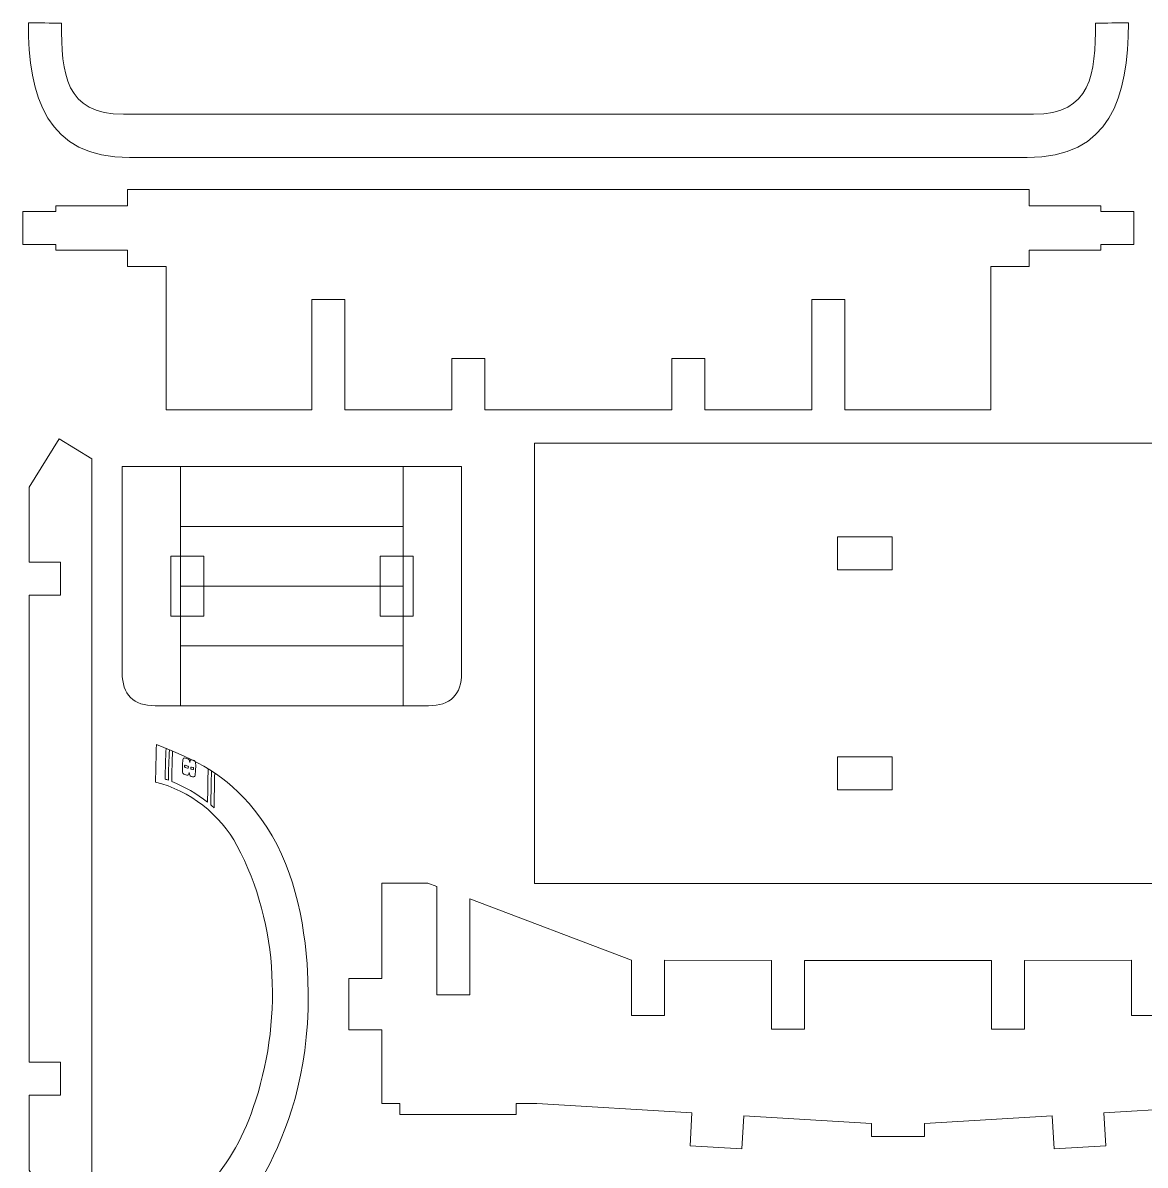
# Model space of a CAD drawing. Header units: centimetres. Extents: x -58.4 to 23.9, y -22.4 to 6.6.
# Drawn here: x -27.44 to -17.25, y -4.15 to 6.21 of the extents above; entities that cross this region are included whole.
import ezdxf

# ---------------------------------------------------------------- set-up
doc = ezdxf.new("R2010")
doc.units = ezdxf.units.CM
doc.header["$MEASUREMENT"] = 0
doc.layers.add('Camada 1', color=7, linetype='Continuous')

msp = doc.modelspace()

# ---------------------------------------------------------------- linework, layer by layer
at = {"layer": 'Camada 1', "lineweight": 9}
for points, knots in [([(-26.46691, 4.99093), (-27.21738, 4.99093), (-27.38564, 5.53919), (-27.38564, 6.21386), (-27.38564, 6.21386), (-27.28565, 6.21299), (-27.18566, 6.21212), (-27.08567, 6.21124), (-27.08567, 6.21124), (-27.08567, 5.75216), (-27.0513, 5.38447), (-26.52328, 5.38447), (-26.52328, 5.38447), (-26.52328, 5.38447), (-18.26416, 5.38447), (-18.26416, 5.38447), (-18.26416, 5.38447), (-17.73614, 5.38447), (-17.70177, 5.75216), (-17.70177, 6.21124), (-17.70177, 6.21124), (-17.60178, 6.21212), (-17.50179, 6.21299), (-17.4018, 6.21386), (-17.4018, 6.21386), (-17.4018, 5.53919), (-17.57006, 4.99093), (-18.32053, 4.99093), (-18.32053, 4.99093), (-18.32053, 4.99093), (-26.46691, 4.99093), (-26.46691, 4.99093)], [0, 0, 0, 0, 0.11111111, 0.11111111, 0.11111111, 0.11111111, 0.22222222, 0.22222222, 0.22222222, 0.22222222, 0.33333333, 0.33333333, 0.33333333, 0.33333333, 0.44444444, 0.44444444, 0.44444444, 0.44444444, 0.55555556, 0.55555556, 0.55555556, 0.55555556, 0.66666667, 0.66666667, 0.66666667, 0.66666667, 0.77777778, 0.77777778, 0.77777778, 0.77777778, 1, 1, 1, 1]), ([(-18.3017, 4.55232), (-18.3017, 4.55232), (-18.3017, 4.70229), (-18.3017, 4.70229), (-18.3017, 4.70229), (-18.3017, 4.70229), (-26.48573, 4.70229), (-26.48573, 4.70229), (-26.48573, 4.70229), (-26.48573, 4.70229), (-26.48573, 4.55232), (-26.48573, 4.55232), (-26.48573, 4.55232), (-26.48573, 4.55232), (-27.13566, 4.55232), (-27.13566, 4.55232), (-27.13566, 4.55232), (-27.13566, 4.55232), (-27.13566, 4.50232), (-27.13566, 4.50232), (-27.13566, 4.50232), (-27.13566, 4.50232), (-27.43563, 4.50232), (-27.43563, 4.50232), (-27.43563, 4.50232), (-27.43563, 4.50232), (-27.43563, 4.20235), (-27.43563, 4.20235), (-27.43563, 4.20235), (-27.43563, 4.20235), (-27.13566, 4.20235), (-27.13566, 4.20235), (-27.13566, 4.20235), (-27.13566, 4.20235), (-27.13566, 4.15236), (-27.13566, 4.15236), (-27.13566, 4.15236), (-27.13566, 4.15236), (-26.48573, 4.15236), (-26.48573, 4.15236), (-26.48573, 4.15236), (-26.48573, 4.15236), (-26.48573, 4.00237), (-26.48573, 4.00237), (-26.48573, 4.00237), (-26.48573, 4.00237), (-26.13577, 4.00237), (-26.13577, 4.00237), (-26.13577, 4.00237), (-26.13577, 4.00237), (-26.13577, 2.7025), (-26.13577, 2.7025), (-26.13577, 2.7025), (-26.13577, 2.7025), (-24.81252, 2.7025), (-24.81252, 2.7025), (-24.81252, 2.7025), (-24.81252, 2.7025), (-24.81252, 3.7024), (-24.81252, 3.7024), (-24.81252, 3.7024), (-24.81252, 3.7024), (-24.51255, 3.7024), (-24.51255, 3.7024), (-24.51255, 3.7024), (-24.51255, 3.7024), (-24.51255, 2.7025), (-24.51255, 2.7025), (-24.51255, 2.7025), (-24.51255, 2.7025), (-23.54234, 2.7025), (-23.54234, 2.7025), (-23.54234, 2.7025), (-23.54234, 2.7025), (-23.54234, 3.16744), (-23.54234, 3.16744), (-23.54234, 3.16744), (-23.54234, 3.16744), (-23.24238, 3.16744), (-23.24238, 3.16744), (-23.24238, 3.16744), (-23.24238, 3.16744), (-23.24238, 2.7025), (-23.24238, 2.7025), (-23.24238, 2.7025), (-23.24238, 2.7025), (-21.54505, 2.7025), (-21.54505, 2.7025), (-21.54505, 2.7025), (-21.54505, 2.7025), (-21.54505, 3.16744), (-21.54505, 3.16744), (-21.54505, 3.16744), (-21.54505, 3.16744), (-21.24508, 3.16744), (-21.24508, 3.16744), (-21.24508, 3.16744), (-21.24508, 3.16744), (-21.24508, 2.7025), (-21.24508, 2.7025), (-21.24508, 2.7025), (-21.24508, 2.7025), (-20.27487, 2.7025), (-20.27487, 2.7025), (-20.27487, 2.7025), (-20.27487, 2.7025), (-20.27487, 3.7024), (-20.27487, 3.7024), (-20.27487, 3.7024), (-20.27487, 3.7024), (-19.9749, 3.7024), (-19.9749, 3.7024), (-19.9749, 3.7024), (-19.9749, 3.7024), (-19.9749, 2.7025), (-19.9749, 2.7025), (-19.9749, 2.7025), (-19.9749, 2.7025), (-18.65166, 2.7025), (-18.65166, 2.7025), (-18.65166, 2.7025), (-18.65166, 2.7025), (-18.65166, 4.00237), (-18.65166, 4.00237), (-18.65166, 4.00237), (-18.65166, 4.00237), (-18.3017, 4.00237), (-18.3017, 4.00237), (-18.3017, 4.00237), (-18.3017, 4.00237), (-18.3017, 4.15236), (-18.3017, 4.15236), (-18.3017, 4.15236), (-18.3017, 4.15236), (-17.65177, 4.15236), (-17.65177, 4.15236), (-17.65177, 4.15236), (-17.65177, 4.15236), (-17.65177, 4.20235), (-17.65177, 4.20235), (-17.65177, 4.20235), (-17.65177, 4.20235), (-17.35181, 4.20235), (-17.35181, 4.20235), (-17.35181, 4.20235), (-17.35181, 4.20235), (-17.35181, 4.50232), (-17.35181, 4.50232), (-17.35181, 4.50232), (-17.35181, 4.50232), (-17.65177, 4.50232), (-17.65177, 4.50232), (-17.65177, 4.50232), (-17.65177, 4.50232), (-17.65177, 4.55232), (-17.65177, 4.55232), (-17.65177, 4.55232), (-17.65177, 4.55232), (-18.3017, 4.55232), (-18.3017, 4.55232)], [0, 0, 0, 0, 0.02439024, 0.02439024, 0.02439024, 0.02439024, 0.04878049, 0.04878049, 0.04878049, 0.04878049, 0.07317073, 0.07317073, 0.07317073, 0.07317073, 0.09756098, 0.09756098, 0.09756098, 0.09756098, 0.12195122, 0.12195122, 0.12195122, 0.12195122, 0.14634146, 0.14634146, 0.14634146, 0.14634146, 0.17073171, 0.17073171, 0.17073171, 0.17073171, 0.19512195, 0.19512195, 0.19512195, 0.19512195, 0.2195122, 0.2195122, 0.2195122, 0.2195122, 0.24390244, 0.24390244, 0.24390244, 0.24390244, 0.26829268, 0.26829268, 0.26829268, 0.26829268, 0.29268293, 0.29268293, 0.29268293, 0.29268293, 0.31707317, 0.31707317, 0.31707317, 0.31707317, 0.34146341, 0.34146341, 0.34146341, 0.34146341, 0.36585366, 0.36585366, 0.36585366, 0.36585366, 0.3902439, 0.3902439, 0.3902439, 0.3902439, 0.41463415, 0.41463415, 0.41463415, 0.41463415, 0.43902439, 0.43902439, 0.43902439, 0.43902439, 0.46341463, 0.46341463, 0.46341463, 0.46341463, 0.48780488, 0.48780488, 0.48780488, 0.48780488, 0.51219512, 0.51219512, 0.51219512, 0.51219512, 0.53658537, 0.53658537, 0.53658537, 0.53658537, 0.56097561, 0.56097561, 0.56097561, 0.56097561, 0.58536585, 0.58536585, 0.58536585, 0.58536585, 0.6097561, 0.6097561, 0.6097561, 0.6097561, 0.63414634, 0.63414634, 0.63414634, 0.63414634, 0.65853659, 0.65853659, 0.65853659, 0.65853659, 0.68292683, 0.68292683, 0.68292683, 0.68292683, 0.70731707, 0.70731707, 0.70731707, 0.70731707, 0.73170732, 0.73170732, 0.73170732, 0.73170732, 0.75609756, 0.75609756, 0.75609756, 0.75609756, 0.7804878, 0.7804878, 0.7804878, 0.7804878, 0.80487805, 0.80487805, 0.80487805, 0.80487805, 0.82926829, 0.82926829, 0.82926829, 0.82926829, 0.85365854, 0.85365854, 0.85365854, 0.85365854, 0.87804878, 0.87804878, 0.87804878, 0.87804878, 0.90243902, 0.90243902, 0.90243902, 0.90243902, 0.92682927, 0.92682927, 0.92682927, 0.92682927, 0.95121951, 0.95121951, 0.95121951, 0.95121951, 1, 1, 1, 1]), ([(-27.09372, 1.02122), (-27.09372, 1.02122), (-27.37682, 1.02122), (-27.37682, 1.02122), (-27.37682, 1.02122), (-27.37682, 1.02122), (-27.37682, -3.21644), (-27.37682, -3.21644), (-27.37682, -3.21644), (-27.37682, -3.21644), (-27.09372, -3.21644), (-27.09372, -3.21644), (-27.09372, -3.21644), (-27.09372, -3.21644), (-27.09372, -3.5164), (-27.09372, -3.5164), (-27.09372, -3.5164), (-27.09372, -3.5164), (-27.37682, -3.5164), (-27.37682, -3.5164), (-27.37682, -3.5164), (-27.37682, -3.5164), (-27.37682, -4.19678), (-27.37682, -4.19678), (-27.37682, -4.19678), (-27.37682, -4.19678), (-27.10546, -4.63517), (-27.10546, -4.63517), (-27.10546, -4.63517), (-27.10546, -4.63517), (-26.81062, -4.45265), (-26.81062, -4.45265), (-26.81062, -4.45265), (-26.81062, -4.45265), (-26.81062, 2.25743), (-26.81062, 2.25743), (-26.81062, 2.25743), (-26.81062, 2.25743), (-27.10546, 2.43995), (-27.10546, 2.43995), (-27.10546, 2.43995), (-27.10546, 2.43995), (-27.37682, 2.00156), (-27.37682, 2.00156), (-27.37682, 2.00156), (-27.37682, 2.00156), (-27.37682, 1.32118), (-27.37682, 1.32118), (-27.37682, 1.32118), (-27.37682, 1.32118), (-27.09372, 1.32118), (-27.09372, 1.32118), (-27.09372, 1.32118), (-27.09372, 1.32118), (-27.09372, 1.02122), (-27.09372, 1.02122)], [0, 0, 0, 0, 0.06666667, 0.06666667, 0.06666667, 0.06666667, 0.13333333, 0.13333333, 0.13333333, 0.13333333, 0.2, 0.2, 0.2, 0.2, 0.26666667, 0.26666667, 0.26666667, 0.26666667, 0.33333333, 0.33333333, 0.33333333, 0.33333333, 0.4, 0.4, 0.4, 0.4, 0.46666667, 0.46666667, 0.46666667, 0.46666667, 0.53333333, 0.53333333, 0.53333333, 0.53333333, 0.6, 0.6, 0.6, 0.6, 0.66666667, 0.66666667, 0.66666667, 0.66666667, 0.73333333, 0.73333333, 0.73333333, 0.73333333, 0.8, 0.8, 0.8, 0.8, 0.86666667, 0.86666667, 0.86666667, 0.86666667, 1, 1, 1, 1]), ([(-22.79339, -1.59615), (-22.79339, -1.59615), (-22.79339, 2.40094), (-22.79339, 2.40094), (-22.79339, 2.40094), (-22.79339, 2.40094), (-16.79404, 2.40094), (-16.79404, 2.40094), (-16.79404, 2.40094), (-16.79404, 2.40094), (-16.79404, -1.59615), (-16.79404, -1.59615), (-16.79404, -1.59615), (-16.79404, -1.59615), (-22.79339, -1.59615), (-22.79339, -1.59615)], [0, 0, 0, 0, 0.2, 0.2, 0.2, 0.2, 0.4, 0.4, 0.4, 0.4, 0.6, 0.6, 0.6, 0.6, 1, 1, 1, 1]), ([(-23.75328, 0.01713), (-23.75328, 0.01713), (-26.2341, 0.01713), (-26.2341, 0.01713), (-26.2341, 0.01713), (-26.43191, 0.01713), (-26.53407, 0.11929), (-26.53407, 0.3171), (-26.53407, 0.3171), (-26.53407, 0.3171), (-26.53407, 2.18765), (-26.53407, 2.18765), (-26.53407, 2.18765), (-26.53407, 2.18765), (-23.45393, 2.18765), (-23.45393, 2.18765), (-23.45393, 2.18765), (-23.45393, 2.18765), (-23.45338, 0.3171), (-23.45338, 0.3171), (-23.45338, 0.3171), (-23.45333, 0.11931), (-23.5555, 0.01713), (-23.75328, 0.01713)], [0, 0, 0, 0, 0.14285714, 0.14285714, 0.14285714, 0.14285714, 0.28571429, 0.28571429, 0.28571429, 0.28571429, 0.42857143, 0.42857143, 0.42857143, 0.42857143, 0.57142857, 0.57142857, 0.57142857, 0.57142857, 0.71428571, 0.71428571, 0.71428571, 0.71428571, 1, 1, 1, 1]), ([(-20.04158, 1.55103), (-20.04158, 1.55103), (-19.54586, 1.55103), (-19.54586, 1.55103), (-19.54586, 1.55103), (-19.54586, 1.55103), (-19.54586, 1.25106), (-19.54586, 1.25106), (-19.54586, 1.25106), (-19.54586, 1.25106), (-20.04158, 1.25106), (-20.04158, 1.25106), (-20.04158, 1.25106), (-20.04158, 1.25106), (-20.04158, 1.55103), (-20.04158, 1.55103)], [0, 0, 0, 0, 0.2, 0.2, 0.2, 0.2, 0.4, 0.4, 0.4, 0.4, 0.6, 0.6, 0.6, 0.6, 1, 1, 1, 1]), ([(-25.79386, 0.83108), (-25.79386, 0.83108), (-26.09383, 0.83108), (-26.09383, 0.83108), (-26.09383, 0.83108), (-26.09383, 0.83108), (-26.09383, 1.37371), (-26.09383, 1.37371), (-26.09383, 1.37371), (-26.09383, 1.37371), (-25.79386, 1.37371), (-25.79386, 1.37371), (-25.79386, 1.37371), (-25.79386, 1.37371), (-25.79386, 0.83108), (-25.79386, 0.83108)], [0, 0, 0, 0, 0.2, 0.2, 0.2, 0.2, 0.4, 0.4, 0.4, 0.4, 0.6, 0.6, 0.6, 0.6, 1, 1, 1, 1]), ([(-24.19403, 1.37371), (-24.19403, 1.37371), (-23.89407, 1.37371), (-23.89407, 1.37371), (-23.89407, 1.37371), (-23.89407, 1.37371), (-23.89407, 0.83108), (-23.89407, 0.83108), (-23.89407, 0.83108), (-23.89407, 0.83108), (-24.19403, 0.83108), (-24.19403, 0.83108), (-24.19403, 0.83108), (-24.19403, 0.83108), (-24.19403, 1.37371), (-24.19403, 1.37371)], [0, 0, 0, 0, 0.2, 0.2, 0.2, 0.2, 0.4, 0.4, 0.4, 0.4, 0.6, 0.6, 0.6, 0.6, 1, 1, 1, 1]), ([(-26.89215, -19.06278), (-26.7993, -19.9118), (-26.683, -20.73965), (-26.53384, -21.58065), (-26.53384, -21.58065), (-26.39456, -21.78602), (-26.26624, -21.96015), (-26.07565, -22.1212), (-26.07565, -22.1212), (-26.07543, -22.12129), (-25.92697, -22.11865), (-25.89238, -22.1319), (-25.89238, -22.1319), (-25.68341, -22.21201), (-25.6189, -22.23642), (-25.39144, -22.27201), (-25.39144, -22.27201), (-25.42098, -21.25596), (-25.45053, -20.23991), (-25.48007, -19.22386), (-25.48007, -19.22386), (-25.4696, -19.1501), (-24.89554, -18.72709), (-24.80514, -17.53262), (-24.80514, -17.53262), (-24.6946, -16.07215), (-25.52186, -15.34835), (-25.56693, -15.21354), (-25.56693, -15.21354), (-25.56672, -14.78351), (-25.56652, -14.35348), (-25.56632, -13.92344), (-25.56632, -13.92344), (-25.56631, -13.91325), (-25.56631, -13.90306), (-25.5663, -13.89287), (-25.5663, -13.89287), (-25.5654, -11.37102), (-25.5645, -8.84916), (-25.56359, -6.32731), (-25.56359, -6.32731), (-25.56338, -6.31732), (-25.56317, -6.30732), (-25.56295, -6.29733), (-25.56295, -6.29733), (-25.56258, -5.76148), (-25.56221, -5.22561), (-25.56184, -4.68975), (-25.56184, -4.68975), (-25.54613, -4.64328), (-24.74009, -3.86234), (-24.85675, -2.32344), (-24.85675, -2.32344), (-24.89466, -1.82336), (-25.01259, -1.32846), (-25.33316, -0.92975), (-25.33316, -0.92975), (-25.59773, -0.6007), (-25.85415, -0.48106), (-26.22403, -0.3332), (-26.22403, -0.3332), (-26.22667, -0.44754), (-26.22931, -0.56189), (-26.23194, -0.67623), (-26.23194, -0.67623), (-25.9212, -0.74861), (-25.64271, -0.97156), (-25.49215, -1.25121), (-25.49215, -1.25121), (-25.10531, -1.96973), (-25.0816, -2.86721), (-25.3442, -3.62902), (-25.3442, -3.62902), (-25.55064, -4.22791), (-25.92576, -4.62377), (-26.54764, -4.78646), (-26.54764, -4.78646), (-26.6347, -4.80923), (-26.72372, -4.82417), (-26.81252, -4.8388), (-26.81252, -4.8388), (-26.93444, -4.8589), (-27.18397, -4.85408), (-27.30011, -4.89604), (-27.30011, -4.89604), (-27.32215, -4.90401), (-27.37897, -4.93228), (-27.38637, -4.94992), (-27.38637, -4.94992), (-27.40363, -8.26286), (-27.41218, -11.57431), (-27.36742, -14.8871), (-27.36742, -14.8871), (-27.34961, -15.05215), (-27.18985, -15.03161), (-27.08678, -15.03988), (-27.08678, -15.03988), (-26.44558, -15.09133), (-25.85445, -15.26302), (-25.48541, -15.84713), (-25.48541, -15.84713), (-25.25181, -16.21685), (-25.16055, -16.70613), (-25.13577, -17.13706), (-25.13577, -17.13706), (-25.10113, -17.73943), (-25.21829, -18.30617), (-25.58338, -18.79621), (-25.58338, -18.79621), (-25.85954, -19.16688), (-26.28171, -19.21537), (-26.70602, -19.11543), (-26.70602, -19.11543), (-26.76877, -19.10066), (-26.83011, -19.08032), (-26.89215, -19.06278)], [0, 0, 0, 0, 0.03333333, 0.03333333, 0.03333333, 0.03333333, 0.06666667, 0.06666667, 0.06666667, 0.06666667, 0.1, 0.1, 0.1, 0.1, 0.13333333, 0.13333333, 0.13333333, 0.13333333, 0.16666667, 0.16666667, 0.16666667, 0.16666667, 0.2, 0.2, 0.2, 0.2, 0.23333333, 0.23333333, 0.23333333, 0.23333333, 0.26666667, 0.26666667, 0.26666667, 0.26666667, 0.3, 0.3, 0.3, 0.3, 0.33333333, 0.33333333, 0.33333333, 0.33333333, 0.36666667, 0.36666667, 0.36666667, 0.36666667, 0.4, 0.4, 0.4, 0.4, 0.43333333, 0.43333333, 0.43333333, 0.43333333, 0.46666667, 0.46666667, 0.46666667, 0.46666667, 0.5, 0.5, 0.5, 0.5, 0.53333333, 0.53333333, 0.53333333, 0.53333333, 0.56666667, 0.56666667, 0.56666667, 0.56666667, 0.6, 0.6, 0.6, 0.6, 0.63333333, 0.63333333, 0.63333333, 0.63333333, 0.66666667, 0.66666667, 0.66666667, 0.66666667, 0.7, 0.7, 0.7, 0.7, 0.73333333, 0.73333333, 0.73333333, 0.73333333, 0.76666667, 0.76666667, 0.76666667, 0.76666667, 0.8, 0.8, 0.8, 0.8, 0.83333333, 0.83333333, 0.83333333, 0.83333333, 0.86666667, 0.86666667, 0.86666667, 0.86666667, 0.9, 0.9, 0.9, 0.9, 0.93333333, 0.93333333, 0.93333333, 0.93333333, 1, 1, 1, 1]), ([(-20.04158, -0.74625), (-20.04158, -0.74625), (-19.54586, -0.74625), (-19.54586, -0.74625), (-19.54586, -0.74625), (-19.54586, -0.74625), (-19.54586, -0.44627), (-19.54586, -0.44627), (-19.54586, -0.44627), (-19.54586, -0.44627), (-20.04158, -0.44627), (-20.04158, -0.44627), (-20.04158, -0.44627), (-20.04158, -0.44627), (-20.04158, -0.74625), (-20.04158, -0.74625)], [0, 0, 0, 0, 0.2, 0.2, 0.2, 0.2, 0.4, 0.4, 0.4, 0.4, 0.6, 0.6, 0.6, 0.6, 1, 1, 1, 1]), ([(-17.37446, -2.29243), (-17.37446, -2.29243), (-18.34508, -2.29297), (-18.34508, -2.29297), (-18.34508, -2.29297), (-18.34508, -2.29297), (-18.34508, -2.91796), (-18.34508, -2.91796), (-18.34508, -2.91796), (-18.34508, -2.91796), (-18.64505, -2.91796), (-18.64505, -2.91796), (-18.64505, -2.91796), (-18.64505, -2.91796), (-18.64505, -2.29314), (-18.64505, -2.29314), (-18.64505, -2.29314), (-18.64505, -2.29314), (-20.34238, -2.29314), (-20.34238, -2.29314), (-20.34238, -2.29314), (-20.34238, -2.29314), (-20.34238, -2.91796), (-20.34238, -2.91796), (-20.34238, -2.91796), (-20.34238, -2.91796), (-20.64234, -2.91796), (-20.64234, -2.91796), (-20.64234, -2.91796), (-20.64234, -2.91796), (-20.64234, -2.29297), (-20.64234, -2.29297), (-20.64234, -2.29297), (-20.64234, -2.29297), (-21.61295, -2.29243), (-21.61295, -2.29243), (-21.61295, -2.29243), (-21.61295, -2.29243), (-21.61318, -2.7924), (-21.61318, -2.7924), (-21.61318, -2.7924), (-21.61318, -2.7924), (-21.91314, -2.79225), (-21.91314, -2.79225), (-21.91314, -2.79225), (-21.91314, -2.79225), (-21.9129, -2.29243), (-21.9129, -2.29243), (-21.9129, -2.29243), (-21.9129, -2.29243), (-23.37858, -1.73588), (-23.37858, -1.73588), (-23.37858, -1.73588), (-23.37858, -1.73588), (-23.37857, -2.60597), (-23.37857, -2.60597), (-23.37857, -2.60597), (-23.37857, -2.60597), (-23.67853, -2.60597), (-23.67853, -2.60597), (-23.67853, -2.60597), (-23.67853, -2.60597), (-23.67854, -1.62196), (-23.67854, -1.62196), (-23.67854, -1.62196), (-23.67854, -1.62196), (-23.7593, -1.59129), (-23.7593, -1.59129), (-23.7593, -1.59129), (-23.7593, -1.59129), (-24.17751, -1.59106), (-24.17751, -1.59106), (-24.17751, -1.59106), (-24.17751, -1.59106), (-24.17751, -2.45764), (-24.17751, -2.45764), (-24.17751, -2.45764), (-24.17751, -2.45764), (-24.47747, -2.45764), (-24.47747, -2.45764), (-24.47747, -2.45764), (-24.47747, -2.45764), (-24.47747, -2.92427), (-24.47747, -2.92427), (-24.47747, -2.92427), (-24.47747, -2.92427), (-24.1775, -2.92427), (-24.1775, -2.92427), (-24.1775, -2.92427), (-24.1775, -2.92427), (-24.1775, -3.59088), (-24.1775, -3.59088), (-24.1775, -3.59088), (-24.1775, -3.59088), (-24.01408, -3.59092), (-24.01408, -3.59092), (-24.01408, -3.59092), (-24.01408, -3.59092), (-24.01408, -3.69093), (-24.01408, -3.69093), (-24.01408, -3.69093), (-24.01408, -3.69093), (-22.95801, -3.6909), (-22.95801, -3.6909), (-22.95801, -3.6909), (-22.95801, -3.6909), (-22.95801, -3.59088), (-22.95801, -3.59088), (-22.95801, -3.59088), (-22.95801, -3.59088), (-22.77213, -3.59166), (-22.77213, -3.59166), (-22.77213, -3.59166), (-22.77213, -3.59166), (-21.36292, -3.67646), (-21.36292, -3.67646), (-21.36292, -3.67646), (-21.36292, -3.67646), (-21.38093, -3.9759), (-21.38093, -3.9759), (-21.38093, -3.9759), (-21.38093, -3.9759), (-20.9112, -4.00415), (-20.9112, -4.00415), (-20.9112, -4.00415), (-20.9112, -4.00415), (-20.89319, -3.70474), (-20.89319, -3.70474), (-20.89319, -3.70474), (-20.89319, -3.70474), (-19.73349, -3.77451), (-19.73349, -3.77451), (-19.73349, -3.77451), (-19.73349, -3.77451), (-19.73368, -3.89176), (-19.73368, -3.89176), (-19.73368, -3.89176), (-19.73368, -3.89176), (-19.25411, -3.89176), (-19.25411, -3.89176), (-19.25411, -3.89176), (-19.25411, -3.89176), (-19.25392, -3.77451), (-19.25392, -3.77451), (-19.25392, -3.77451), (-19.25392, -3.77451), (-18.09423, -3.70474), (-18.09423, -3.70474), (-18.09423, -3.70474), (-18.09423, -3.70474), (-18.0762, -4.00415), (-18.0762, -4.00415), (-18.0762, -4.00415), (-18.0762, -4.00415), (-17.60648, -3.9759), (-17.60648, -3.9759), (-17.60648, -3.9759), (-17.60648, -3.9759), (-17.6245, -3.67646), (-17.6245, -3.67646), (-17.6245, -3.67646), (-17.6245, -3.67646), (-16.21528, -3.59166), (-16.21528, -3.59166), (-16.21528, -3.59166), (-16.21528, -3.59166), (-16.02938, -3.59088), (-16.02938, -3.59088), (-16.02938, -3.59088), (-16.02938, -3.59088), (-16.02934, -3.6909), (-16.02934, -3.6909), (-16.02934, -3.6909), (-16.02934, -3.6909), (-14.9733, -3.69093), (-14.9733, -3.69093), (-14.9733, -3.69093), (-14.9733, -3.69093), (-14.97333, -3.59092), (-14.97333, -3.59092), (-14.97333, -3.59092), (-14.97333, -3.59092), (-14.80992, -3.59088), (-14.80992, -3.59088), (-14.80992, -3.59088), (-14.80992, -3.59088), (-14.80994, -2.92427), (-14.80994, -2.92427), (-14.80994, -2.92427), (-14.80994, -2.92427), (-14.50997, -2.92427), (-14.50997, -2.92427), (-14.50997, -2.92427), (-14.50997, -2.92427), (-14.50997, -2.45764), (-14.50997, -2.45764), (-14.50997, -2.45764), (-14.50997, -2.45764), (-14.80994, -2.45764), (-14.80994, -2.45764), (-14.80994, -2.45764), (-14.80994, -2.45764), (-14.80994, -1.59106), (-14.80994, -1.59106), (-14.80994, -1.59106), (-14.80994, -1.59106), (-15.22814, -1.59129), (-15.22814, -1.59129), (-15.22814, -1.59129), (-15.22814, -1.59129), (-15.30891, -1.62196), (-15.30891, -1.62196), (-15.30891, -1.62196), (-15.30891, -1.62196), (-15.30888, -2.60597), (-15.30888, -2.60597), (-15.30888, -2.60597), (-15.30888, -2.60597), (-15.60885, -2.60597), (-15.60885, -2.60597), (-15.60885, -2.60597), (-15.60885, -2.60597), (-15.60886, -1.73588), (-15.60886, -1.73588), (-15.60886, -1.73588), (-15.60886, -1.73588), (-17.0745, -2.29243), (-17.0745, -2.29243), (-17.0745, -2.29243), (-17.0745, -2.29243), (-17.0742, -2.79225), (-17.0742, -2.79225), (-17.0742, -2.79225), (-17.0742, -2.79225), (-17.37418, -2.7924), (-17.37418, -2.7924), (-17.37418, -2.7924), (-17.37418, -2.7924), (-17.37446, -2.29243), (-17.37446, -2.29243)], [0, 0, 0, 0, 0.01639344, 0.01639344, 0.01639344, 0.01639344, 0.03278689, 0.03278689, 0.03278689, 0.03278689, 0.04918033, 0.04918033, 0.04918033, 0.04918033, 0.06557377, 0.06557377, 0.06557377, 0.06557377, 0.08196721, 0.08196721, 0.08196721, 0.08196721, 0.09836066, 0.09836066, 0.09836066, 0.09836066, 0.1147541, 0.1147541, 0.1147541, 0.1147541, 0.13114754, 0.13114754, 0.13114754, 0.13114754, 0.14754098, 0.14754098, 0.14754098, 0.14754098, 0.16393443, 0.16393443, 0.16393443, 0.16393443, 0.18032787, 0.18032787, 0.18032787, 0.18032787, 0.19672131, 0.19672131, 0.19672131, 0.19672131, 0.21311475, 0.21311475, 0.21311475, 0.21311475, 0.2295082, 0.2295082, 0.2295082, 0.2295082, 0.24590164, 0.24590164, 0.24590164, 0.24590164, 0.26229508, 0.26229508, 0.26229508, 0.26229508, 0.27868852, 0.27868852, 0.27868852, 0.27868852, 0.29508197, 0.29508197, 0.29508197, 0.29508197, 0.31147541, 0.31147541, 0.31147541, 0.31147541, 0.32786885, 0.32786885, 0.32786885, 0.32786885, 0.3442623, 0.3442623, 0.3442623, 0.3442623, 0.36065574, 0.36065574, 0.36065574, 0.36065574, 0.37704918, 0.37704918, 0.37704918, 0.37704918, 0.39344262, 0.39344262, 0.39344262, 0.39344262, 0.40983607, 0.40983607, 0.40983607, 0.40983607, 0.42622951, 0.42622951, 0.42622951, 0.42622951, 0.44262295, 0.44262295, 0.44262295, 0.44262295, 0.45901639, 0.45901639, 0.45901639, 0.45901639, 0.47540984, 0.47540984, 0.47540984, 0.47540984, 0.49180328, 0.49180328, 0.49180328, 0.49180328, 0.50819672, 0.50819672, 0.50819672, 0.50819672, 0.52459016, 0.52459016, 0.52459016, 0.52459016, 0.54098361, 0.54098361, 0.54098361, 0.54098361, 0.55737705, 0.55737705, 0.55737705, 0.55737705, 0.57377049, 0.57377049, 0.57377049, 0.57377049, 0.59016393, 0.59016393, 0.59016393, 0.59016393, 0.60655738, 0.60655738, 0.60655738, 0.60655738, 0.62295082, 0.62295082, 0.62295082, 0.62295082, 0.63934426, 0.63934426, 0.63934426, 0.63934426, 0.6557377, 0.6557377, 0.6557377, 0.6557377, 0.67213115, 0.67213115, 0.67213115, 0.67213115, 0.68852459, 0.68852459, 0.68852459, 0.68852459, 0.70491803, 0.70491803, 0.70491803, 0.70491803, 0.72131148, 0.72131148, 0.72131148, 0.72131148, 0.73770492, 0.73770492, 0.73770492, 0.73770492, 0.75409836, 0.75409836, 0.75409836, 0.75409836, 0.7704918, 0.7704918, 0.7704918, 0.7704918, 0.78688525, 0.78688525, 0.78688525, 0.78688525, 0.80327869, 0.80327869, 0.80327869, 0.80327869, 0.81967213, 0.81967213, 0.81967213, 0.81967213, 0.83606557, 0.83606557, 0.83606557, 0.83606557, 0.85245902, 0.85245902, 0.85245902, 0.85245902, 0.86885246, 0.86885246, 0.86885246, 0.86885246, 0.8852459, 0.8852459, 0.8852459, 0.8852459, 0.90163934, 0.90163934, 0.90163934, 0.90163934, 0.91803279, 0.91803279, 0.91803279, 0.91803279, 0.93442623, 0.93442623, 0.93442623, 0.93442623, 0.95081967, 0.95081967, 0.95081967, 0.95081967, 0.96721311, 0.96721311, 0.96721311, 0.96721311, 1, 1, 1, 1])]:
    msp.add_open_spline(points, degree=3, knots=knots, dxfattribs=at)
at = {"layer": 'Camada 1', "color": 140, "lineweight": 9}
for points in [[(-26.00412, 0.01713), (-26.00412, 0.01713), (-26.00412, 2.18766), (-26.00412, 2.18766)], [(-23.98377, 0.01713), (-23.98377, 0.01713), (-23.98377, 2.18766), (-23.98377, 2.18766)], [(-26.00412, 1.64502), (-26.00412, 1.64502), (-23.98377, 1.64502), (-23.98377, 1.64502)], [(-26.00412, 1.10238), (-26.00412, 1.10238), (-23.98377, 1.1024), (-23.98377, 1.1024)], [(-26.00412, 0.55976), (-26.00412, 0.55976), (-23.98377, 0.55976), (-23.98377, 0.55976)]]:
    msp.add_open_spline(points, degree=3, dxfattribs=at)
for points, knots in [([(-26.1358, -0.36891), (-26.14004, -0.46113), (-26.14329, -0.55398), (-26.14443, -0.64799), (-26.14443, -0.64799), (-26.13443, -0.65136), (-26.12447, -0.65486), (-26.11456, -0.65848), (-26.11456, -0.65848), (-26.11342, -0.56484), (-26.11027, -0.47263), (-26.10613, -0.3812)], [0, 0, 0, 0, 0.25, 0.25, 0.25, 0.25, 0.5, 0.5, 0.5, 0.5, 1, 1, 1, 1]), ([(-26.07668, -0.39359), (-26.08057, -0.48172), (-26.08354, -0.57275), (-26.08469, -0.6698), (-26.08469, -0.6698), (-25.96748, -0.716), (-25.85714, -0.77989), (-25.75868, -0.85842), (-25.75868, -0.85842), (-25.7579, -0.75628), (-25.75607, -0.65526), (-25.75356, -0.55461)], [0, 0, 0, 0, 0.25, 0.25, 0.25, 0.25, 0.5, 0.5, 0.5, 0.5, 1, 1, 1, 1]), ([(-25.95945, -0.45738), (-25.97019, -0.45432), (-25.97719, -0.45656), (-25.98042, -0.46405), (-25.98042, -0.46405), (-25.98367, -0.47152), (-25.98601, -0.49185), (-25.98743, -0.52513), (-25.98743, -0.52513), (-25.98882, -0.55801), (-25.98828, -0.57911), (-25.9858, -0.58841), (-25.9858, -0.58841), (-25.98335, -0.59769), (-25.97669, -0.60389), (-25.96582, -0.60698), (-25.96582, -0.60698), (-25.96582, -0.60698), (-25.94652, -0.61249), (-25.94652, -0.61249), (-25.94652, -0.61249), (-25.94044, -0.61422), (-25.93591, -0.6134), (-25.93285, -0.60996), (-25.93285, -0.60996), (-25.92983, -0.60661), (-25.92734, -0.59975), (-25.92531, -0.58947), (-25.92531, -0.58947), (-25.92489, -0.59982), (-25.92335, -0.60771), (-25.9207, -0.613), (-25.9207, -0.613), (-25.91803, -0.61829), (-25.91392, -0.62179), (-25.90832, -0.62338), (-25.90832, -0.62338), (-25.90832, -0.62338), (-25.89579, -0.62695), (-25.89579, -0.62695), (-25.89579, -0.62695), (-25.88506, -0.63003), (-25.87806, -0.6277), (-25.87481, -0.61999), (-25.87481, -0.61999), (-25.87154, -0.61226), (-25.86919, -0.59187), (-25.86781, -0.55883), (-25.86781, -0.55883), (-25.86644, -0.52644), (-25.86694, -0.50555), (-25.8693, -0.49616), (-25.8693, -0.49616), (-25.87166, -0.48678), (-25.87837, -0.48049), (-25.88945, -0.47735), (-25.88945, -0.47735), (-25.88945, -0.47735), (-25.90196, -0.47378), (-25.90196, -0.47378), (-25.90196, -0.47378), (-25.90748, -0.4722), (-25.91176, -0.47331), (-25.91478, -0.47698), (-25.91478, -0.47698), (-25.91782, -0.48066), (-25.92003, -0.4876), (-25.92143, -0.4977), (-25.92143, -0.4977), (-25.92253, -0.48635), (-25.92441, -0.47822), (-25.92706, -0.4731), (-25.92706, -0.4731), (-25.92973, -0.46805), (-25.93409, -0.46463), (-25.94016, -0.46291), (-25.94016, -0.46291), (-25.94016, -0.46291), (-25.95945, -0.45738), (-25.95945, -0.45738)], [0, 0, 0, 0, 0.04761905, 0.04761905, 0.04761905, 0.04761905, 0.0952381, 0.0952381, 0.0952381, 0.0952381, 0.14285714, 0.14285714, 0.14285714, 0.14285714, 0.19047619, 0.19047619, 0.19047619, 0.19047619, 0.23809524, 0.23809524, 0.23809524, 0.23809524, 0.28571429, 0.28571429, 0.28571429, 0.28571429, 0.33333333, 0.33333333, 0.33333333, 0.33333333, 0.38095238, 0.38095238, 0.38095238, 0.38095238, 0.42857143, 0.42857143, 0.42857143, 0.42857143, 0.47619048, 0.47619048, 0.47619048, 0.47619048, 0.52380952, 0.52380952, 0.52380952, 0.52380952, 0.57142857, 0.57142857, 0.57142857, 0.57142857, 0.61904762, 0.61904762, 0.61904762, 0.61904762, 0.66666667, 0.66666667, 0.66666667, 0.66666667, 0.71428571, 0.71428571, 0.71428571, 0.71428571, 0.76190476, 0.76190476, 0.76190476, 0.76190476, 0.80952381, 0.80952381, 0.80952381, 0.80952381, 0.85714286, 0.85714286, 0.85714286, 0.85714286, 0.9047619, 0.9047619, 0.9047619, 0.9047619, 1, 1, 1, 1]), ([(-25.9399, -0.54827), (-25.93768, -0.54891), (-25.93612, -0.54866), (-25.93522, -0.54744), (-25.93522, -0.54744), (-25.93435, -0.54628), (-25.93383, -0.54392), (-25.93368, -0.54046), (-25.93368, -0.54046), (-25.93355, -0.53736), (-25.93376, -0.53491), (-25.93432, -0.53309), (-25.93432, -0.53309), (-25.93491, -0.53132), (-25.93578, -0.53025), (-25.93695, -0.52992), (-25.93695, -0.52992), (-25.93695, -0.52992), (-25.93909, -0.52929), (-25.93909, -0.52929), (-25.93909, -0.52929), (-25.93909, -0.52929), (-25.9614, -0.52295), (-25.9614, -0.52295), (-25.9614, -0.52295), (-25.96354, -0.52232), (-25.96507, -0.5226), (-25.96598, -0.5238), (-25.96598, -0.5238), (-25.96693, -0.52494), (-25.96747, -0.52728), (-25.96762, -0.53077), (-25.96762, -0.53077), (-25.96774, -0.53386), (-25.96753, -0.5363), (-25.96697, -0.53812), (-25.96697, -0.53812), (-25.96638, -0.53988), (-25.96552, -0.54097), (-25.96433, -0.54131), (-25.96433, -0.54131), (-25.96433, -0.54131), (-25.9622, -0.54192), (-25.9622, -0.54192), (-25.9622, -0.54192), (-25.9622, -0.54192), (-25.9399, -0.54827), (-25.9399, -0.54827)], [0, 0, 0, 0, 0.07692308, 0.07692308, 0.07692308, 0.07692308, 0.15384615, 0.15384615, 0.15384615, 0.15384615, 0.23076923, 0.23076923, 0.23076923, 0.23076923, 0.30769231, 0.30769231, 0.30769231, 0.30769231, 0.38461538, 0.38461538, 0.38461538, 0.38461538, 0.46153846, 0.46153846, 0.46153846, 0.46153846, 0.53846154, 0.53846154, 0.53846154, 0.53846154, 0.61538462, 0.61538462, 0.61538462, 0.61538462, 0.69230769, 0.69230769, 0.69230769, 0.69230769, 0.76923077, 0.76923077, 0.76923077, 0.76923077, 0.84615385, 0.84615385, 0.84615385, 0.84615385, 1, 1, 1, 1]), ([(-25.89387, -0.5614), (-25.89159, -0.56204), (-25.89, -0.56179), (-25.88908, -0.56059), (-25.88908, -0.56059), (-25.88819, -0.55943), (-25.88765, -0.5571), (-25.8875, -0.55361), (-25.8875, -0.55361), (-25.88738, -0.5505), (-25.88758, -0.54808), (-25.88816, -0.54626), (-25.88816, -0.54626), (-25.88872, -0.5445), (-25.88959, -0.54339), (-25.89074, -0.54308), (-25.89074, -0.54308), (-25.89074, -0.54308), (-25.89308, -0.54242), (-25.89308, -0.54242), (-25.89308, -0.54242), (-25.89308, -0.54242), (-25.90624, -0.53865), (-25.90624, -0.53865), (-25.90624, -0.53865), (-25.90835, -0.53806), (-25.9099, -0.53834), (-25.9108, -0.53952), (-25.9108, -0.53952), (-25.91172, -0.54068), (-25.91225, -0.54303), (-25.91239, -0.54651), (-25.91239, -0.54651), (-25.91253, -0.5496), (-25.91234, -0.55204), (-25.91178, -0.55387), (-25.91178, -0.55387), (-25.91121, -0.55562), (-25.91037, -0.55669), (-25.90916, -0.55704), (-25.90916, -0.55704), (-25.90916, -0.55704), (-25.90706, -0.55762), (-25.90706, -0.55762), (-25.90706, -0.55762), (-25.90706, -0.55762), (-25.89387, -0.5614), (-25.89387, -0.5614)], [0, 0, 0, 0, 0.07692308, 0.07692308, 0.07692308, 0.07692308, 0.15384615, 0.15384615, 0.15384615, 0.15384615, 0.23076923, 0.23076923, 0.23076923, 0.23076923, 0.30769231, 0.30769231, 0.30769231, 0.30769231, 0.38461538, 0.38461538, 0.38461538, 0.38461538, 0.46153846, 0.46153846, 0.46153846, 0.46153846, 0.53846154, 0.53846154, 0.53846154, 0.53846154, 0.61538462, 0.61538462, 0.61538462, 0.61538462, 0.69230769, 0.69230769, 0.69230769, 0.69230769, 0.76923077, 0.76923077, 0.76923077, 0.76923077, 0.84615385, 0.84615385, 0.84615385, 0.84615385, 1, 1, 1, 1]), ([(-25.72386, -0.57316), (-25.72635, -0.67567), (-25.72814, -0.77879), (-25.72885, -0.88298), (-25.72885, -0.88298), (-25.71877, -0.89152), (-25.70882, -0.90026), (-25.69901, -0.90914), (-25.69901, -0.90914), (-25.69832, -0.80249), (-25.69657, -0.6972), (-25.69409, -0.59268)], [0, 0, 0, 0, 0.25, 0.25, 0.25, 0.25, 0.5, 0.5, 0.5, 0.5, 1, 1, 1, 1])]:
    msp.add_open_spline(points, degree=3, knots=knots, dxfattribs=at)

doc.saveas('drawing.dxf')
